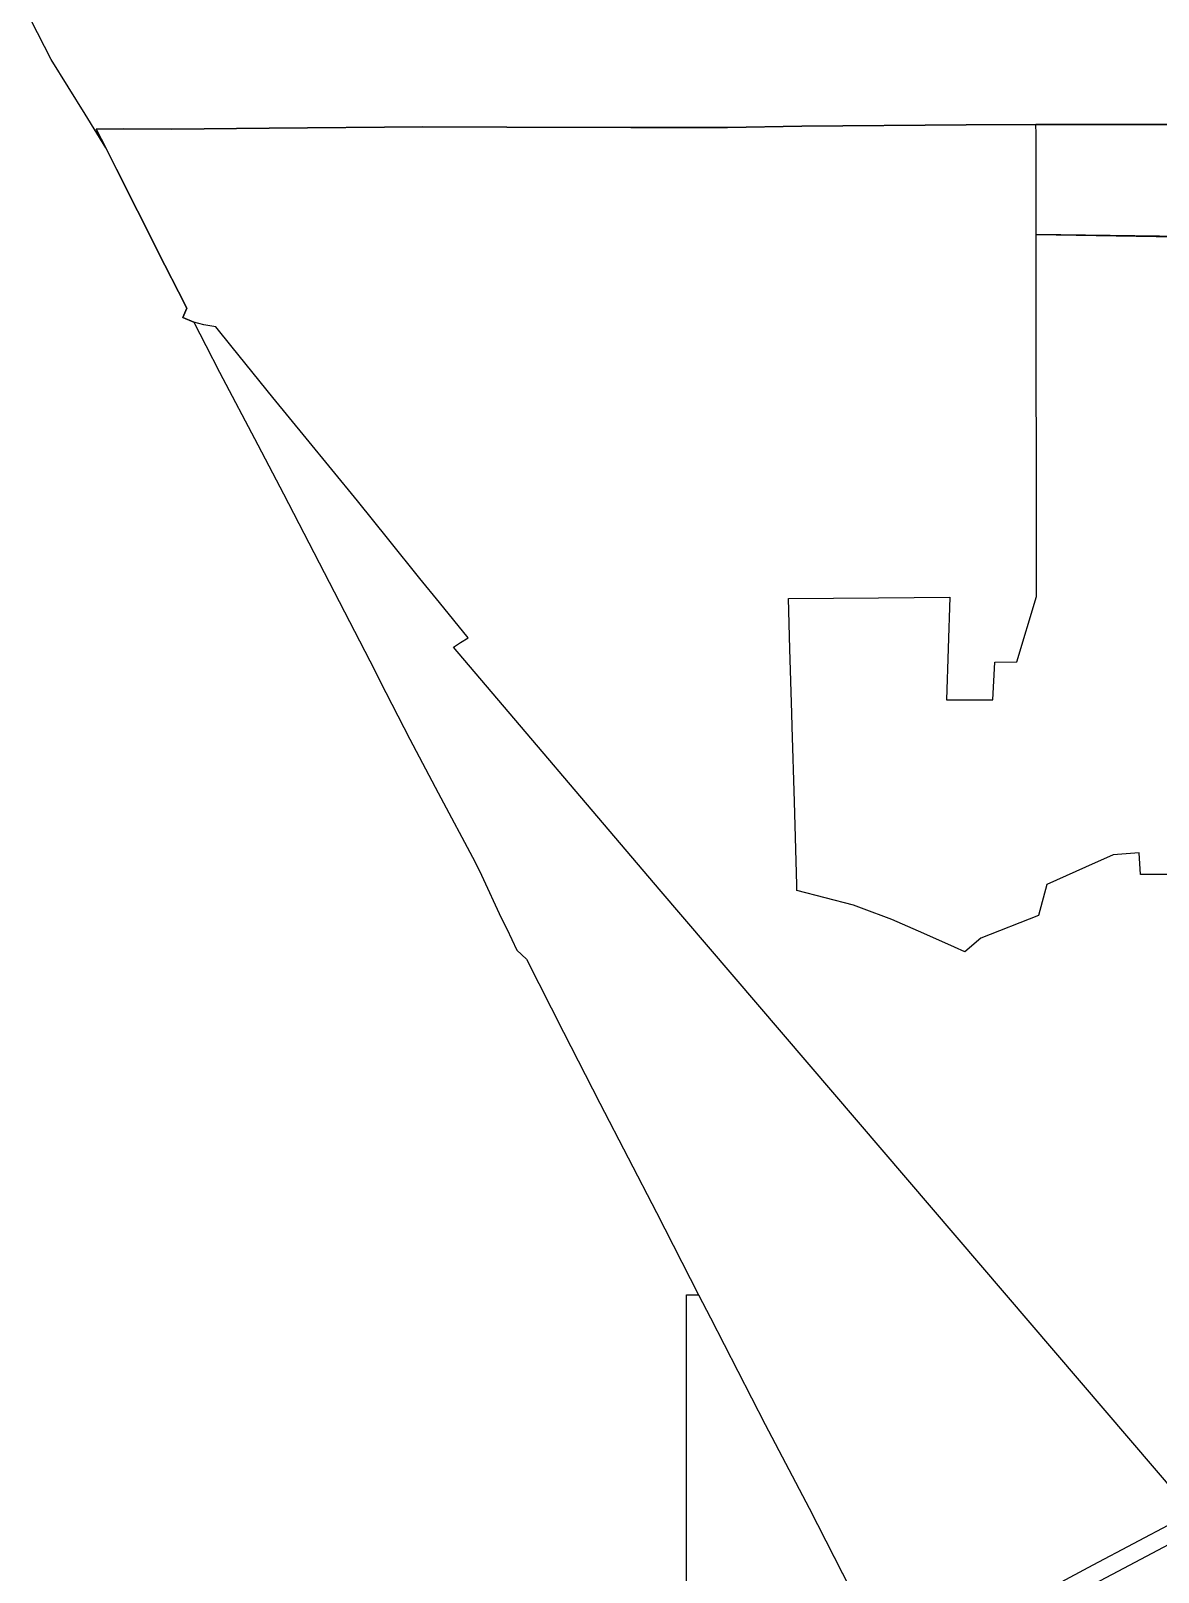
# Model space of a CAD drawing. Header units: metres. Extents: x 198218 to 208474, y 536547 to 547345.
# Drawn here: x 198954 to 199153.1, y 543856.3 to 544128.4 of the extents above; entities that cross this region are included whole.
import ezdxf

# ---------------------------------------------------------------- set-up
doc = ezdxf.new("R2010")
doc.units = ezdxf.units.M
doc.layers.add('PARCEL_BONBUN', color=7, linetype='Continuous')
doc.layers.add('ZONING', color=5, linetype='Continuous')

msp = doc.modelspace()

# ---------------------------------------------------------------- linework, layer by layer
at = {"layer": 'PARCEL_BONBUN'}
for points in [[(199175.06, 544091.84), (199131.5, 544092.43), (199131.51, 544110.15), (199131.46, 544111.79), (199119.15, 544111.76), (199090.11, 544111.5), (199076.99, 544111.31), (199059.96, 544111.27), (199038.03, 544111.36), (199023.24, 544111.39), (198996.06, 544111.2), (198978.81, 544111.02), (198970.41, 544111.03), (198965.51, 544111.02), (198967.22, 544107.73), (198963.59, 544113.63), (198957.58, 544123.28), (198953.99, 544130.27)], [(199155.88, 543979.43), (199149.92, 543979.43), (199149.71, 543983.29), (199145.11, 543982.92), (199140.2, 543980.74), (199133.38, 543977.66), (199131.93, 543972.22), (199121.72, 543968.22), (199118.91, 543965.81), (199117.1, 543966.61), (199111.68, 543969.04), (199106.04, 543971.49), (199100.65, 543973.51), (199099.23, 543974.05), (199089.25, 543976.62), (199089.26, 543977.6), (199088.83, 543992.27), (199088.41, 544005.55), (199088.38, 544007.84), (199088.02, 544019.29), (199087.75, 544028.14), (199103.65, 544028.29), (199116.28, 544028.39), (199115.66, 544010.28), (199123.83, 544010.28), (199124.21, 544016.9), (199128.09, 544017), (199131.56, 544028.54), (199131.54, 544050.02), (199131.49, 544070.34), (199131.48, 544088.03), (199131.5, 544092.43), (199159.76, 544091.96)], [(199069.75, 543843.98), (199069.74, 543905.26), (199071.91, 543905.26), (199073.98, 543901.19), (199083.68, 543882.39), (199091.41, 543867.62), (199106.06, 543838.9)], [(199127.84, 543850.29), (199141.57, 543857.59), (199155.83, 543865.13), (199160.05, 543860.3), (199171.18, 543847.55)]]:
    msp.add_lwpolyline(points, dxfattribs=at)
at = {"layer": 'ZONING'}
for points in [[(199215.24, 544111.82), (199131.46, 544111.79), (199119.15, 544111.76), (199090.11, 544111.5), (199076.99, 544111.31), (199059.96, 544111.27), (199038.03, 544111.36), (199023.24, 544111.39), (198996.06, 544111.2), (198978.81, 544111.02), (198970.41, 544111.03), (198965.51, 544111.02), (198967.22, 544107.73), (198968.46, 544105.23), (198969.12, 544103.91), (198972.84, 544096.58), (198977.67, 544087), (198980.08, 544082.28), (198981.54, 544079.38), (198980.86, 544077.77), (198982.78, 544076.92), (198984.87, 544072.81), (198987.32, 544068.13), (198994.06, 544055.26), (198998.6, 544046.66), (199014.71, 544015.48), (199015.6, 544013.62), (199020.93, 544003.34), (199025.94, 543993.85), (199032.47, 543981.62), (199033.58, 543979.35), (199037.05, 543971.78), (199038.03, 543969.89), (199039.82, 543966.08), (199041.54, 543964.48), (199048.04, 543951.61), (199054.48, 543939.11), (199064.5, 543919.78), (199071.91, 543905.26), (199073.98, 543901.19), (199083.68, 543882.39), (199091.41, 543867.62), (199107.48, 543836.12), (199161.1, 543864.52)], [(199161.1, 543864.52), (199064.95, 543976.88), (199028.64, 544019.56), (199029.87, 544020.38), (199031.2, 544021.24), (199026.13, 544027.45), (199022.69, 544031.71), (199017.21, 544038.53), (199011.67, 544045.4), (199002.61, 544056.45), (198996.74, 544063.63), (198989.57, 544072.53), (198986.64, 544076.1), (198984.52, 544076.46), (198982.78, 544076.92), (198980.86, 544077.77), (198981.54, 544079.38), (198980.08, 544082.28), (198977.67, 544087), (198972.84, 544096.58), (198969.12, 544103.91), (198968.46, 544105.23), (198967.22, 544107.73), (198965.51, 544111.02), (198970.41, 544111.03), (198978.81, 544111.02), (198996.06, 544111.2), (199023.24, 544111.39), (199038.03, 544111.36), (199059.96, 544111.27), (199076.99, 544111.31), (199076.99, 544111.31), (199090.11, 544111.5), (199119.15, 544111.76), (199131.46, 544111.79), (199215.24, 544111.82)]]:
    msp.add_lwpolyline(points, dxfattribs=at)

doc.saveas('drawing.dxf')
